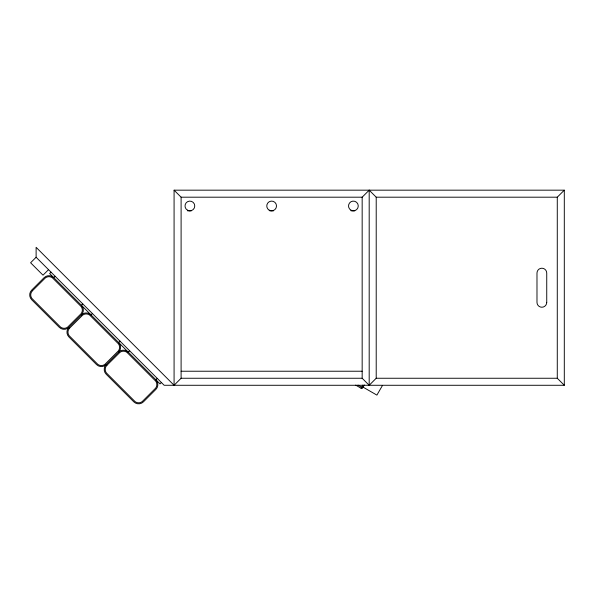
<?xml version="1.0" encoding="UTF-8"?>
<svg xmlns="http://www.w3.org/2000/svg" width="594" height="594" viewBox="0 0 594 594"><rect width="100%" height="100%" fill="white"/><g stroke="black" fill="none" stroke-linecap="round" stroke-linejoin="round"><path stroke-width="0.89" d="M362.882 385.09L361.07 388.231L355.695 385.127M364.3 384.971L362.667 387.8A1.173 1.173 0 0 1 361.07 388.231L361.278 388.32M382.402 385.565L376.893 395.107L362.518 386.813M174.079 385.276L174.079 190.169L181.103 197.193L181.103 378.252L174.079 385.276L36.115 247.312L36.115 257.247L30.598 262.763L43.013 275.185L48.53 269.661M51.017 272.149L49.636 273.53L160.009 383.895L161.39 382.521M55.153 276.284L53.772 277.665A6.831 6.831 0 0 0 44.119 277.665L31.697 290.08A6.831 6.831 0 0 0 31.697 299.74L59.296 327.331A6.831 6.831 0 0 0 68.949 327.331L81.371 314.917A6.831 6.831 0 0 0 81.371 305.257L82.744 303.876M92.404 313.535L91.023 314.917A6.831 6.831 0 0 0 81.371 314.917M119.995 341.127L118.614 342.508A6.831 6.831 0 0 1 118.614 352.168L106.2 364.582A6.831 6.831 0 0 0 106.2 374.242L133.791 401.834A6.831 6.831 0 0 0 143.451 401.834L155.866 389.419A6.831 6.831 0 0 0 155.866 379.759L157.247 378.378M129.655 350.787L128.274 352.168A6.831 6.831 0 0 0 118.614 352.168M376.21 197.193L376.21 378.252L369.186 385.276L362.162 378.252L362.162 197.193L369.186 190.169L376.21 197.193L557.276 197.193L564.3 190.169L564.3 385.276L164.144 385.276L36.115 257.247M174.079 190.169L564.3 190.169M181.103 197.193L362.162 197.193M187.57 210.848L191.268 210.848M269.787 210.848L273.485 210.848M351.084 210.848L354.774 210.848M181.103 371.228L362.162 371.228M181.103 378.252L362.162 378.252M376.21 378.252L557.276 378.252L564.3 385.276M358.026 385.12L362.63 387.778M557.276 197.193L557.276 378.252M369.186 190.169L369.186 385.276M68.949 327.331A6.831 6.831 0 0 0 68.949 336.991L96.54 364.582A6.831 6.831 0 0 0 106.2 364.582M32.44 290.778L31.92 291.372A5.814 5.814 0 0 0 31.92 298.448L60.581 327.116A5.814 5.814 0 0 0 67.664 327.116L81.148 313.625A5.814 5.814 0 0 0 81.148 306.549L52.487 277.881A5.814 5.814 0 0 0 45.404 277.881L32.44 290.778M69.691 328.029L69.164 328.623A5.814 5.814 0 0 0 69.164 335.699L97.832 364.367A5.814 5.814 0 0 0 104.908 364.367L118.399 350.876A5.814 5.814 0 0 0 118.399 343.8L89.731 315.132A5.814 5.814 0 0 0 82.655 315.132L69.691 328.029M106.942 365.273L106.415 365.874A5.814 5.814 0 0 0 106.415 372.95L135.083 401.618A5.814 5.814 0 0 0 142.159 401.618L155.65 388.127A5.814 5.814 0 0 0 155.65 381.051L126.982 352.383A5.814 5.814 0 0 0 119.906 352.383L106.942 365.273M546.74 302.353L546.74 273.092A4.878 4.878 0 0 0 541.862 268.213A4.878 4.878 0 0 0 536.983 273.092L536.983 302.353A4.878 4.878 0 0 0 541.862 307.232A4.878 4.878 0 0 0 546.74 302.353M187.444 210.194A4.878 4.878 0 0 0 194.758 205.97A4.878 4.878 0 0 0 187.444 201.745A4.878 4.878 0 0 0 187.444 210.194M350.95 210.194A4.878 4.878 0 0 0 358.264 205.97A4.878 4.878 0 0 0 350.95 201.745A4.878 4.878 0 0 0 350.95 210.194M269.193 210.194A4.878 4.878 0 0 0 276.514 205.97A4.878 4.878 0 0 0 269.193 201.745A4.878 4.878 0 0 0 269.193 210.194"/></g></svg>
